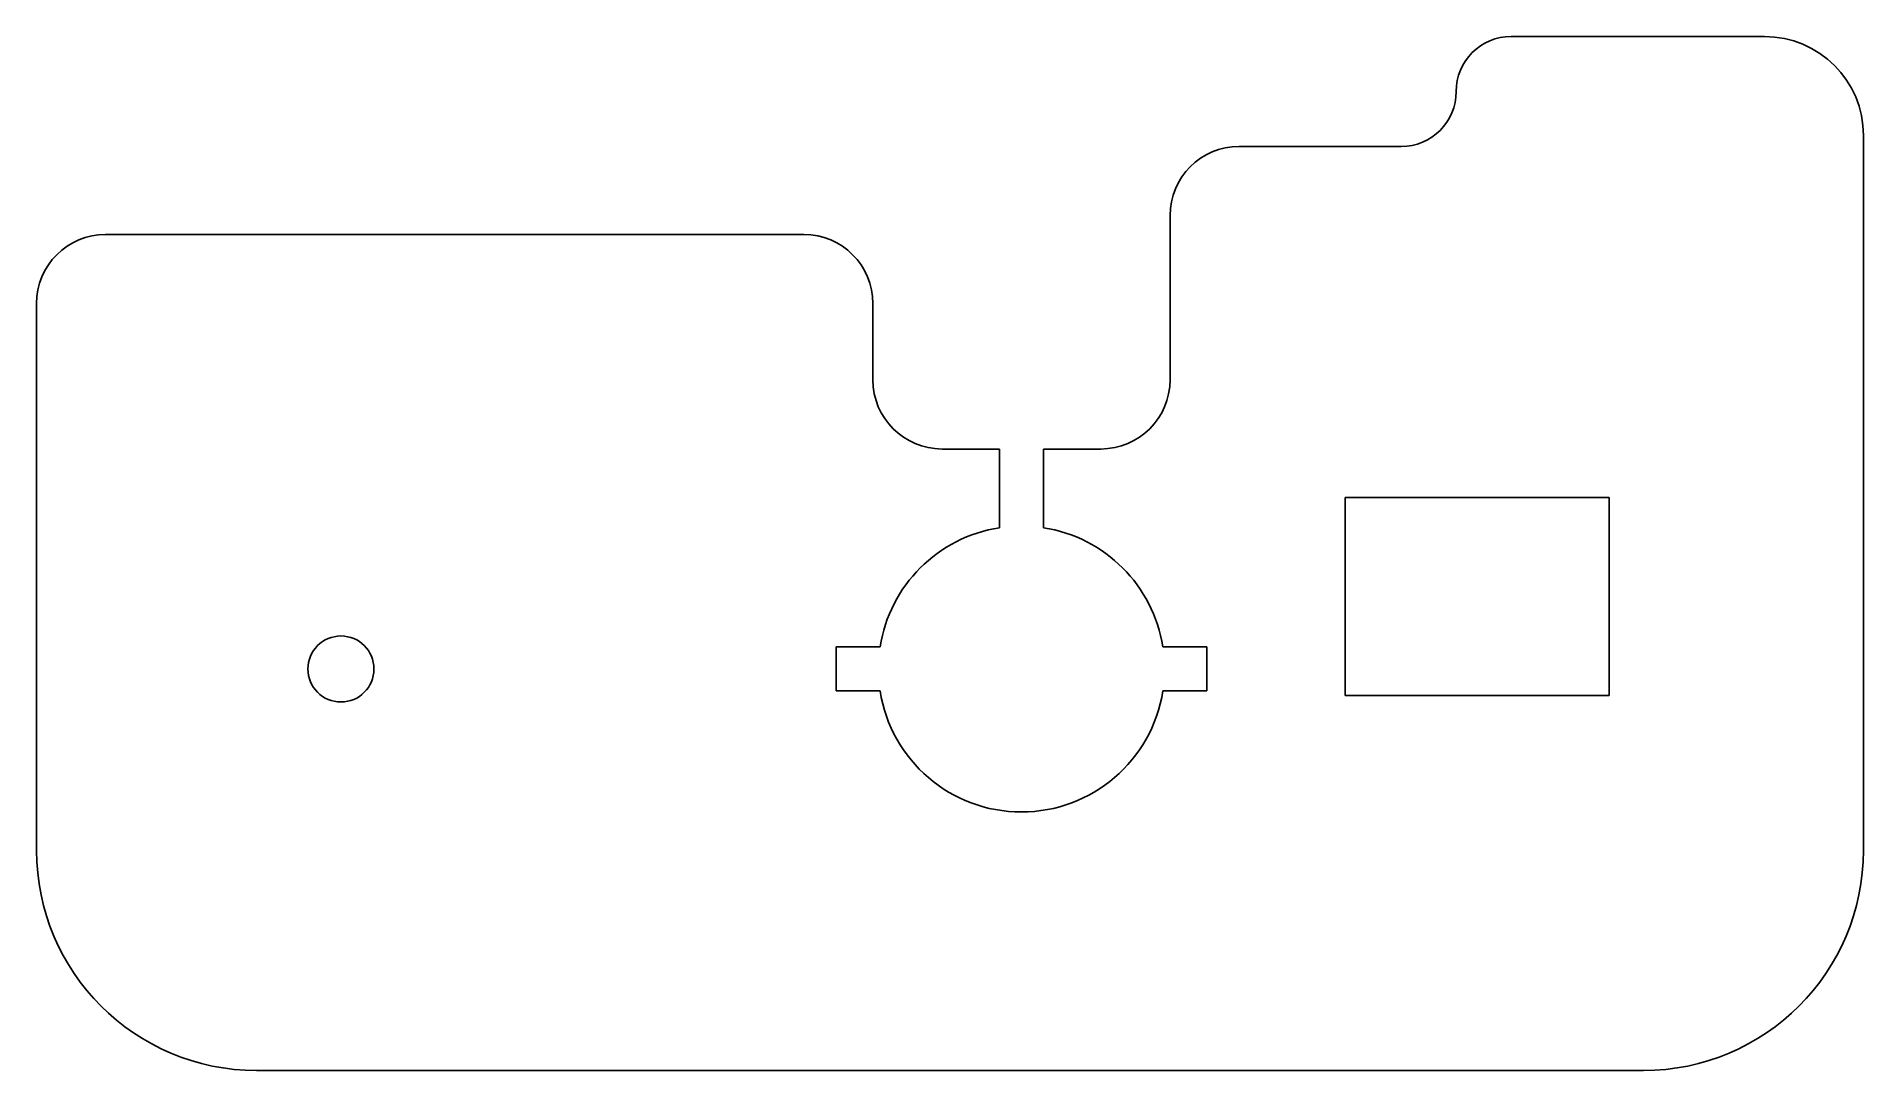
# Model space of a CAD drawing. Extents: x -44.7 to 38.3, y -18.2 to 28.8.
import ezdxf

# ---------------------------------------------------------------- set-up
doc = ezdxf.new("R2010")
doc.units = 0
doc.layers.add('Solid', color=7, linetype='CONTINUOUS')

msp = doc.modelspace()

# ---------------------------------------------------------------- linework, layer by layer
at = {"layer": 'Solid'}
for p, q in [((22.25, 28.75, 91.625), (22.25, 28.75, 93.125)), ((22.25, 28.75, 91.625), (33.7531, 28.75, 91.625)), ((22.25, 28.75, 91.625), (22.25, 28.75, 93.125)), ((33.7531, 28.75, 93.125), (22.25, 28.75, 93.125)), ((33.7531, 28.75, 93.125), (22.25, 28.75, 93.125)), ((22.25, 28.75, 91.625), (33.7531, 28.75, 91.625)), ((33.7531, 28.75, 91.625), (33.7531, 28.75, 93.125)), ((33.7531, 28.75, 91.625), (33.7531, 28.75, 93.125)), ((19.75, 26.25, 91.625), (19.75, 26.25, 93.125)), ((19.75, 26.25, 91.625), (19.75, 26.25, 93.125)), ((38.2531, 24.25, 91.625), (38.2531, 24.25, 93.125)), ((38.2531, 24.25, 91.625), (38.2531, -8.25, 91.625)), ((38.2531, 24.25, 91.625), (38.2531, 24.25, 93.125)), ((38.2531, -8.25, 93.125), (38.2531, 24.25, 93.125)), ((38.2531, -8.25, 93.125), (38.2531, 24.25, 93.125)), ((38.2531, 24.25, 91.625), (38.2531, -8.25, 91.625)), ((9.89, 23.75, 91.625), (9.89, 23.75, 93.125)), ((17.25, 23.75, 91.625), (9.89, 23.75, 91.625)), ((9.89, 23.75, 91.625), (9.89, 23.75, 93.125)), ((17.25, 23.75, 93.125), (9.89, 23.75, 93.125)), ((17.25, 23.75, 93.125), (9.89, 23.75, 93.125)), ((17.25, 23.75, 91.625), (9.89, 23.75, 91.625)), ((17.25, 23.75, 91.625), (17.25, 23.75, 93.125)), ((17.25, 23.75, 91.625), (17.25, 23.75, 93.125)), ((6.75, 20.61, 91.625), (6.75, 13.14, 91.625)), ((6.75, 20.61, 93.125), (6.75, 13.14, 93.125)), ((6.75, 20.61, 91.625), (6.75, 20.61, 93.125)), ((6.75, 20.61, 91.625), (6.75, 20.61, 93.125)), ((6.75, 20.61, 93.125), (6.75, 13.14, 93.125)), ((6.75, 20.61, 91.625), (6.75, 13.14, 91.625)), ((-41.6069, 19.75, 91.625), (-41.6069, 19.75, 93.125)), ((-9.89, 19.75, 91.625), (-41.6069, 19.75, 91.625)), ((-41.6069, 19.75, 91.625), (-41.6069, 19.75, 93.125)), ((-9.89, 19.75, 93.125), (-41.6069, 19.75, 93.125)), ((-9.89, 19.75, 93.125), (-41.6069, 19.75, 93.125)), ((-9.89, 19.75, 91.625), (-41.6069, 19.75, 91.625)), ((-9.89, 19.75, 91.625), (-9.89, 19.75, 93.125)), ((-9.89, 19.75, 91.625), (-9.89, 19.75, 93.125)), ((-44.7469, -8.25, 91.625), (-44.7469, 16.61, 91.625)), ((-44.7469, 16.61, 93.125), (-44.7469, -8.25, 93.125)), ((-44.7469, 16.61, 91.625), (-44.7469, 16.61, 93.125)), ((-44.7469, 16.61, 91.625), (-44.7469, 16.61, 93.125)), ((-44.7469, 16.61, 93.125), (-44.7469, -8.25, 93.125)), ((-44.7469, -8.25, 91.625), (-44.7469, 16.61, 91.625)), ((-6.75, 16.61, 91.625), (-6.75, 16.61, 93.125)), ((-6.75, 13.14, 91.625), (-6.75, 16.61, 91.625)), ((-6.75, 16.61, 91.625), (-6.75, 16.61, 93.125)), ((-6.75, 13.14, 93.125), (-6.75, 16.61, 93.125)), ((-6.75, 13.14, 93.125), (-6.75, 16.61, 93.125)), ((-6.75, 13.14, 91.625), (-6.75, 16.61, 91.625)), ((-6.75, 13.14, 91.625), (-6.75, 13.14, 93.125)), ((-6.75, 13.14, 91.625), (-6.75, 13.14, 93.125)), ((6.75, 13.14, 91.625), (6.75, 13.14, 93.125)), ((6.75, 13.14, 91.625), (6.75, 13.14, 93.125)), ((-3.61, 10, 91.625), (-3.61, 10, 93.125)), ((-1, 10, 91.625), (-3.61, 10, 91.625)), ((-3.61, 10, 91.625), (-3.61, 10, 93.125)), ((-1, 10, 93.125), (-3.61, 10, 93.125)), ((-1, 10, 93.125), (-3.61, 10, 93.125)), ((-1, 10, 91.625), (-3.61, 10, 91.625)), ((-1, 10, 91.625), (-1, 10, 93.125)), ((-1, 6.42262, 91.625), (-1, 10, 91.625)), ((-1, 10, 91.625), (-1, 10, 93.125)), ((-1, 6.42262, 93.125), (-1, 10, 93.125)), ((-1, 6.42262, 93.125), (-1, 10, 93.125)), ((-1, 6.42262, 91.625), (-1, 10, 91.625)), ((1, 10, 91.625), (1, 6.42262, 91.625)), ((1, 10, 93.125), (1, 6.42262, 93.125)), ((1, 10, 91.625), (1, 10, 93.125)), ((3.61, 10, 91.625), (1, 10, 91.625)), ((1, 10, 91.625), (1, 10, 93.125)), ((3.61, 10, 93.125), (1, 10, 93.125)), ((3.61, 10, 93.125), (1, 10, 93.125)), ((1, 10, 93.125), (1, 6.42262, 93.125)), ((1, 10, 91.625), (1, 6.42262, 91.625)), ((3.61, 10, 91.625), (1, 10, 91.625)), ((3.61, 10, 91.625), (3.61, 10, 93.125)), ((3.61, 10, 91.625), (3.61, 10, 93.125)), ((14.7, 7.8, 91.625), (26.7, 7.8, 91.625)), ((14.7, 7.8, 93.125), (26.7, 7.8, 93.125)), ((14.7, 7.8, 91.625), (14.7, 7.8, 93.125)), ((14.7, -1.2, 91.625), (14.7, 7.8, 91.625)), ((14.7, 7.8, 91.625), (14.7, 7.8, 93.125)), ((14.7, -1.2, 93.125), (14.7, 7.8, 93.125)), ((14.7, -1.2, 93.125), (14.7, 7.8, 93.125)), ((14.7, 7.8, 93.125), (26.7, 7.8, 93.125)), ((14.7, -1.2, 91.625), (14.7, 7.8, 91.625)), ((14.7, 7.8, 91.625), (26.7, 7.8, 91.625)), ((26.7, 7.8, 91.625), (26.7, -1.2, 91.625)), ((26.7, 7.8, 93.125), (26.7, -1.2, 93.125)), ((26.7, 7.8, 91.625), (26.7, 7.8, 93.125)), ((26.7, 7.8, 91.625), (26.7, 7.8, 93.125)), ((26.7, 7.8, 93.125), (26.7, -1.2, 93.125)), ((26.7, 7.8, 91.625), (26.7, -1.2, 91.625)), ((-1, 6.42262, 91.625), (-1, 6.42262, 93.125)), ((-1, 6.42262, 91.625), (-1, 6.42262, 93.125)), ((1, 6.42262, 91.625), (1, 6.42262, 93.125)), ((1, 6.42262, 91.625), (1, 6.42262, 93.125)), ((-8.42262, 1, 91.625), (-6.42262, 1, 91.625)), ((-8.42262, 1, 93.125), (-6.42262, 1, 93.125)), ((-8.42262, 1, 91.625), (-8.42262, 1, 93.125)), ((-8.42262, -1, 91.625), (-8.42262, 1, 91.625)), ((-8.42262, 1, 91.625), (-8.42262, 1, 93.125)), ((-8.42262, -1, 93.125), (-8.42262, 1, 93.125)), ((-8.42262, -1, 93.125), (-8.42262, 1, 93.125)), ((-8.42262, 1, 93.125), (-6.42262, 1, 93.125)), ((-8.42262, 1, 91.625), (-6.42262, 1, 91.625)), ((-8.42262, -1, 91.625), (-8.42262, 1, 91.625)), ((-6.42262, 1, 91.625), (-6.42262, 1, 93.125)), ((-6.42262, 1, 91.625), (-6.42262, 1, 93.125)), ((8.42262, 1, 91.625), (6.42262, 1, 91.625)), ((6.42262, 1, 93.125), (8.42262, 1, 93.125)), ((6.42262, 1, 91.625), (6.42262, 1, 93.125)), ((6.42262, 1, 91.625), (6.42262, 1, 93.125)), ((6.42262, 1, 93.125), (8.42262, 1, 93.125)), ((8.42262, 1, 91.625), (6.42262, 1, 91.625)), ((8.42262, -1, 91.625), (8.42262, 1, 91.625)), ((8.42262, 1, 93.125), (8.42262, -1, 93.125)), ((8.42262, 1, 91.625), (8.42262, 1, 93.125)), ((8.42262, 1, 91.625), (8.42262, 1, 93.125)), ((8.42262, 1, 93.125), (8.42262, -1, 93.125)), ((8.42262, -1, 91.625), (8.42262, 1, 91.625)), ((-32.4164, 0, 93.125), (-32.4164, 0, 91.625)), ((-32.4164, 0, 93.125), (-32.4164, 0, 91.625)), ((-8.42262, -1, 91.625), (-8.42262, -1, 93.125)), ((-6.42262, -1, 91.625), (-8.42262, -1, 91.625)), ((-8.42262, -1, 91.625), (-8.42262, -1, 93.125)), ((-6.42262, -1, 93.125), (-8.42262, -1, 93.125)), ((-6.42262, -1, 93.125), (-8.42262, -1, 93.125)), ((-6.42262, -1, 91.625), (-8.42262, -1, 91.625)), ((-6.42262, -1, 91.625), (-6.42262, -1, 93.125)), ((-6.42262, -1, 91.625), (-6.42262, -1, 93.125)), ((6.42262, -1, 91.625), (6.42262, -1, 93.125)), ((6.42262, -1, 91.625), (8.42262, -1, 91.625)), ((6.42262, -1, 91.625), (6.42262, -1, 93.125)), ((8.42262, -1, 93.125), (6.42262, -1, 93.125)), ((8.42262, -1, 93.125), (6.42262, -1, 93.125)), ((6.42262, -1, 91.625), (8.42262, -1, 91.625)), ((8.42262, -1, 91.625), (8.42262, -1, 93.125)), ((8.42262, -1, 91.625), (8.42262, -1, 93.125)), ((26.7, -1.2, 91.625), (14.7, -1.2, 91.625)), ((14.7, -1.2, 91.625), (14.7, -1.2, 93.125)), ((26.7, -1.2, 93.125), (14.7, -1.2, 93.125)), ((14.7, -1.2, 91.625), (14.7, -1.2, 93.125)), ((26.7, -1.2, 93.125), (14.7, -1.2, 93.125)), ((26.7, -1.2, 91.625), (14.7, -1.2, 91.625)), ((26.7, -1.2, 91.625), (26.7, -1.2, 93.125)), ((26.7, -1.2, 91.625), (26.7, -1.2, 93.125)), ((-44.7469, -8.25, 91.625), (-44.7469, -8.25, 93.125)), ((-44.7469, -8.25, 91.625), (-44.7469, -8.25, 93.125)), ((38.2531, -8.25, 91.625), (38.2531, -8.25, 93.125)), ((38.2531, -8.25, 91.625), (38.2531, -8.25, 93.125)), ((-34.7469, -18.25, 91.625), (-18.7469, -18.25, 91.625)), ((-34.7469, -18.25, 93.125), (-18.7469, -18.25, 93.125)), ((-34.7469, -18.25, 91.625), (-34.7469, -18.25, 93.125)), ((-34.7469, -18.25, 91.625), (-34.7469, -18.25, 93.125)), ((-34.7469, -18.25, 93.125), (-18.7469, -18.25, 93.125)), ((-34.7469, -18.25, 91.625), (-18.7469, -18.25, 91.625)), ((-18.7469, -18.25, 91.625), (28.2531, -18.25, 91.625)), ((-18.7469, -18.25, 93.125), (28.2531, -18.25, 93.125)), ((-18.7469, -18.25, 91.625), (-18.7469, -18.25, 93.125)), ((-18.7469, -18.25, 91.625), (-18.7469, -18.25, 93.125)), ((-18.7469, -18.25, 93.125), (28.2531, -18.25, 93.125)), ((-18.7469, -18.25, 91.625), (28.2531, -18.25, 91.625)), ((28.2531, -18.25, 91.625), (28.2531, -18.25, 93.125)), ((28.2531, -18.25, 91.625), (28.2531, -18.25, 93.125))]:
    msp.add_line(p, q, dxfattribs=at)
msp.add_circle((-30.9164, 0), 1.5, dxfattribs=at)
msp.add_circle((-30.9164, 0), 1.5, dxfattribs=at)
msp.add_circle((-30.9164, 0), 1.5, dxfattribs=at)
msp.add_circle((-30.9164, 0), 1.5, dxfattribs=at)
for centre, radius, start, end in [((22.25, 26.25, 91.625), 2.5, 90, 180), ((22.25, 26.25, 93.125), 2.5, 90, 180), ((22.25, 26.25, 93.125), 2.5, 90, 180), ((22.25, 26.25, 91.625), 2.5, 90, 180), ((33.7531, 24.25, 91.625), 4.5, 0, 90), ((33.7531, 24.25, 93.125), 4.5, 0, 90), ((33.7531, 24.25, 93.125), 4.5, 0, 90), ((33.7531, 24.25, 91.625), 4.5, 0, 90), ((17.25, 26.25, 93.125), 2.5, -90, 0), ((17.25, 26.25, 91.625), 2.5, -90, 0), ((17.25, 26.25, 93.125), 2.5, -90, 0), ((17.25, 26.25, 91.625), 2.5, -90, 0), ((9.89, 20.61, 91.625), 3.14, 90, 180), ((9.89, 20.61, 93.125), 3.14, 90, 180), ((9.89, 20.61, 93.125), 3.14, 90, 180), ((9.89, 20.61, 91.625), 3.14, 90, 180), ((-41.6069, 16.61, 91.625), 3.14, 90, -180), ((-41.6069, 16.61, 93.125), 3.14, 90, -180), ((-41.6069, 16.61, 93.125), 3.14, 90, -180), ((-41.6069, 16.61, 91.625), 3.14, 90, -180), ((-9.89, 16.61, 91.625), 3.14, 0, 90), ((-9.89, 16.61, 93.125), 3.14, 0, 90), ((-9.89, 16.61, 93.125), 3.14, 0, 90), ((-9.89, 16.61, 91.625), 3.14, 0, 90), ((-3.61, 13.14, 93.125), 3.14, 180, -90), ((-3.61, 13.14, 91.625), 3.14, 180, -90), ((-3.61, 13.14, 93.125), 3.14, 180, -90), ((-3.61, 13.14, 91.625), 3.14, 180, -90), ((3.61, 13.14, 93.125), 3.14, -90, 0), ((3.61, 13.14, 91.625), 3.14, -90, 0), ((3.61, 13.14, 93.125), 3.14, -90, 0), ((3.61, 13.14, 91.625), 3.14, -90, 0), ((0, 0, 93.125), 6.5, 98.8499, 171.15), ((0, 0, 91.625), 6.5, 98.8499, 171.15), ((0, 0, 93.125), 6.5, 98.8499, 171.15), ((0, 0, 91.625), 6.5, 98.8499, 171.15), ((0, 0, 93.125), 6.5, 8.84988, 81.1501), ((0, 0, 91.625), 6.5, 8.84988, 81.1501), ((0, 0, 93.125), 6.5, 8.84988, 81.1501), ((0, 0, 91.625), 6.5, 8.84988, 81.1501), ((0, 0, 93.125), 6.5, -171.15, -8.84988), ((0, 0, 91.625), 6.5, -171.15, -8.84988), ((0, 0, 93.125), 6.5, -171.15, -8.84988), ((0, 0, 91.625), 6.5, -171.15, -8.84988), ((-34.7469, -8.25, 91.625), 10, 180, -90), ((-34.7469, -8.25, 93.125), 10, 180, -90), ((-34.7469, -8.25, 93.125), 10, 180, -90), ((-34.7469, -8.25, 91.625), 10, 180, -90), ((28.2531, -8.25, 91.625), 10, -90, 0), ((28.2531, -8.25, 93.125), 10, -90, 0), ((28.2531, -8.25, 93.125), 10, -90, 0), ((28.2531, -8.25, 91.625), 10, -90, 0)]:
    msp.add_arc(centre, radius, start, end, dxfattribs=at)

doc.saveas('drawing.dxf')
